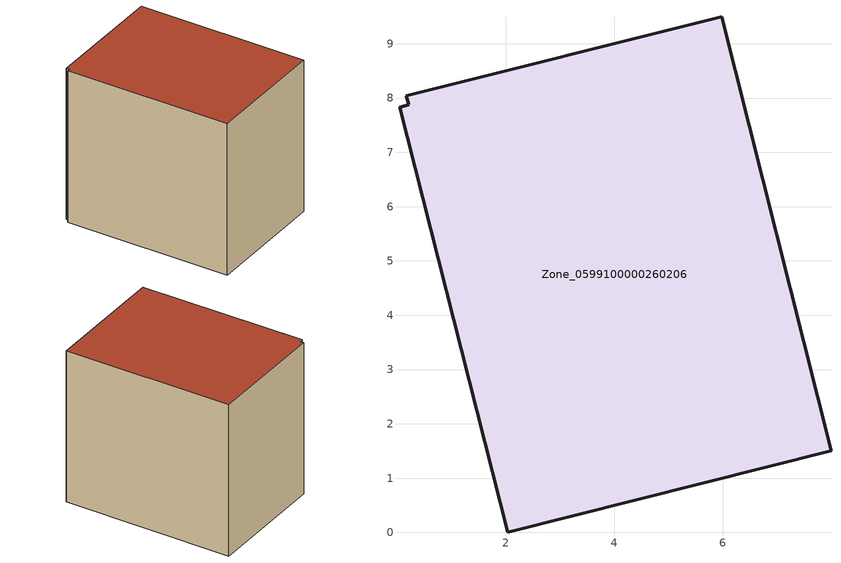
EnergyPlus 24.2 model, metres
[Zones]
Zone_0599100000260206
 floor ground (C_G): 0.17,8.04 5.98,9.5 7.99,1.5 2.04,0 0.04,7.83 0.22,7.88 z0
 wall outside (C_F): 7.99,1.5 5.98,9.5 0.17,8.04 0.22,7.88 0.04,7.83 2.04,0 7.99,1.5 z0:7.63
 roof outside (C_R): 5.98,9.5 0.17,8.04 0.22,7.88 0.04,7.83 2.04,0 7.99,1.5 z7.63
[BUILDING]
Pand.0599100000260206: North Axis=0; Terrain=City; Loads Convergence Tolerance Value=0.04; Temperature Convergence Tolerance Value=0.4; Solar Distribution=FullExterior; Maximum Number of Warmup Days=25; Minimum Number of Warmup Days=1
[Site:Location]
Rotterdam.The.Hague.AP_ZH_NLD Design_Conditions: Latitude=51.96; Longitude=4.45; Time Zone=1; Elevation=-4.5
[SITE:GROUNDTEMPERATURE:BUILDINGSURFACE]
18, 18, 18, 18, 18, 18, 18, 18, 18, 18, 18, 18
[MATERIAL] Thermal Absorptance=0.9; Solar Absorptance=0.7; Visible Absorptance=0.7
Name | Roughness | Thickness | Conductivity | Density | Specific Heat
G.TI.1946-1964 | MediumSmooth | 0.15 | 1 | 540 | 1210
F.TI.1946-1964 | Rough | 0.3 | 0.857143 | 1920 | 840
R.TI.1946-1964 | MediumRough | 0.2 | 0.277778 | 1500 | 1000
[CONSTRUCTION]
C_G: G.TI.1946-1964
C_F: F.TI.1946-1964
C_R: R.TI.1946-1964
[ZONE]
Zone_0599100000260206: Type=1; Multiplier=1; Ceiling Height=Autocalculate; Volume=Autocalculate; Floor Area=autocalculate; Part of Total Floor Area=Yes
[ZONEINFILTRATION:DESIGNFLOWRATE]
Infil_Zone_0599100000260206: Zone or ZoneList or Space or SpaceList=Zone_0599100000260206; Schedule=AlwaysOn; Design Flow Rate Calculation Method=Flow/Area; Flow Rate per Floor Area=0.003; Constant Term Coefficient=1; Temperature Term Coefficient=0; Velocity Term Coefficient=0; Velocity Squared Term Coefficient=0
[HVACTEMPLATE:ZONE:IDEALLOADSAIRSYSTEM]
Zone_0599100000260206: Maximum Heating Supply Air Temperature=50; Minimum Cooling Supply Air Temperature=13; Maximum Heating Supply Air Humidity Ratio=0.0156; Minimum Cooling Supply Air Humidity Ratio=0.0077; Heating Limit=NoLimit; Cooling Limit=NoLimit; Dehumidification Control Type=ConstantSensibleHeatRatio; Cooling Sensible Heat Ratio=0.7; Dehumidification Setpoint=60; Humidification Control Type=None; Humidification Setpoint=30; Outdoor Air Method=None; Outdoor Air Flow Rate per Person=0.00944; Outdoor Air Flow Rate per Zone Floor Area=0; Outdoor Air Flow Rate per Zone=0; Demand Controlled Ventilation Type=None; Outdoor Air Economizer Type=NoEconomizer; Heat Recovery Type=None; Sensible Heat Recovery Effectiveness=0.7; Latent Heat Recovery Effectiveness=0.65
[ZONECONTROL:THERMOSTAT]
ThermostatControl_Zone_0599100000260206: Zone or ZoneList=Zone_0599100000260206; Control Type Schedule=DualSetpointControlType; Control 1=Thermostat_Zone_0599100000260206; Temperature Difference Between Cutout And Setpoint=0
[THERMOSTATSETPOINT:DUALSETPOINT]
Thermostat_Zone_0599100000260206: Heating Setpoint Temperature Schedule=HeatingSetpoint_Zone_0599100000260206; Cooling Setpoint Temperature Schedule=CoolingSetpoint_Zone_0599100000260206
[SCHEDULE:COMPACT]
HeatingSetpoint_Zone_0599100000260206: Through: 12/31, For: AllDays, Until: 24:00, 21
CoolingSetpoint_Zone_0599100000260206: Through: 12/31, For: AllDays, Until: 24:00, 24
DualSetpointControlType: Through: 12/31, For: AllDays, Until: 24:00, 4
AlwaysOn: Through: 12/31, For: AllDays, Until: 24:00, 1
